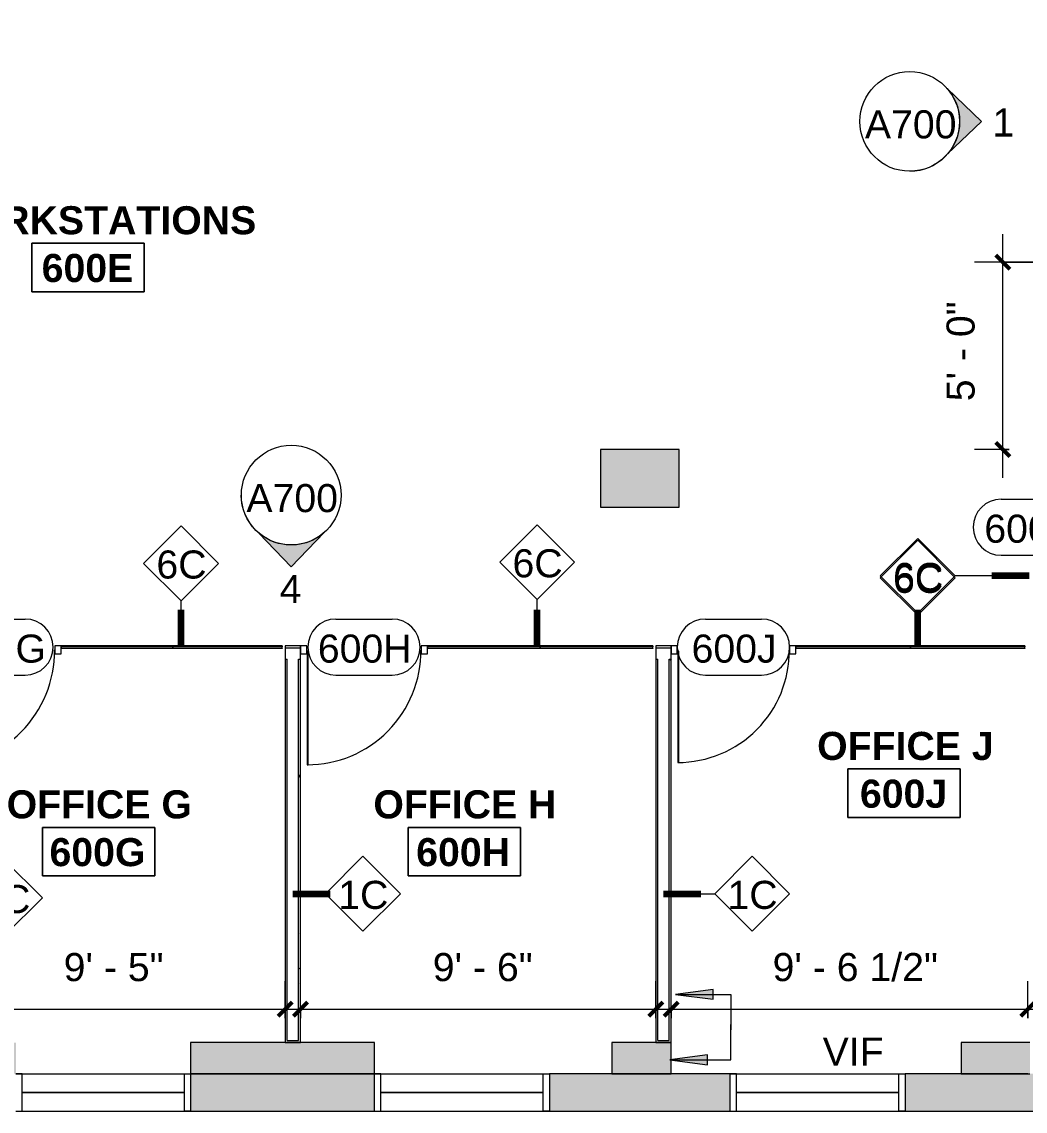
# Model space of a CAD drawing. Header units: inches. Extents: x 920 to 3279, y -557 to 1354.
# Drawn here: x 2373.5 to 2695.1, y 72 to 421.3 of the extents above; entities that cross this region are included whole.
import ezdxf

# ---------------------------------------------------------------- set-up
doc = ezdxf.new("R2010")
doc.units = ezdxf.units.IN
doc.header["$MEASUREMENT"] = 0
for name, color, linetype, lineweight in [('1600 K ST 6th Floor-Clean-REVISED_dwg', 8, 'Continuous', 9), ('A-ANNO-DIMS', 211, 'Continuous', 9), ('A-ANNO-DIMS-96', 211, 'Continuous', 9), ('A-AREA-IDEN', 2, 'Continuous', 9), ('A-COLS', 52, 'Continuous', 13), ('A-DOOR', 31, 'Continuous', 13), ('A-DOOR-IDEN', 31, 'Continuous', 9), ('A-GLAZ-CURT', 52, 'Continuous', 9), ('A-GLAZ-CWMG', 51, 'Continuous', 9), ('A-Glaz-Exst', 7, 'Continuous', 9), ('A-WALL', 113, 'Continuous', 13), ('A-WALL-IDEN', 211, 'Continuous', 9), ('A-WALL-PATT', 111, 'Continuous', 13), ('G-ANNO-SYMB', 111, 'Continuous', 9), ('G-ANNO-TEXT', 4, 'Continuous', 9), ('I-WALL', 2, 'Continuous', 13)]:
    doc.layers.add(name, color=color, linetype=linetype, lineweight=lineweight)
doc.styles.add('Arial', font='arial.ttf', dxfattribs={"height": 9})
doc.styles.add('Swis721 Lt BT_2', font='swissl.ttf', dxfattribs={"height": 9})
doc.styles.add('Swis721 Lt BT_B', font='', dxfattribs={"height": 9})
doc.styles.get('Swis721 Lt BT_B').set_extended_font_data('Swis721 Lt BT', bold=True)
doc.dimstyles.new('OTJ_-_3_32__Linear__1_2__Tolerance', dxfattribs={"dimscale": 12, "dimtxt": 9.497835, "dimasz": 0.375, "dimexe": 0.75, "dimexo": 0.5, "dimgap": 0.5, "dimtad": 1, "dimdec": 1, "dimrnd": 0.5, "dimzin": 3, "dimdsep": 46, "dimlunit": 4, "dimtxsty": 'Swis721 Lt BT_2', "dimblk1": 'OBLIQUE', "dimblk2": 'OBLIQUE', "dimsah": 1, "dimcen": 0.09, "dimdle": 0.75, "dimazin": 0, "dimtfac": 1, "dimtdec": 4, "dimtix": 1, "dimtmove": 0, "dimatfit": 3, "dimfxl": 1, "dimtvp": 1, "dimfrac": 2, "dimtolj": 1, "dimtzin": 0, "dimarcsym": 2})
pattern_1 = [(0, (1742.605, 0), (30.72, 7.68), [1.267, -21.773, 1.267, -21.773, -122.88]), (0, (1742.605, 0), (30.72, 7.68), [-46.08, 1.267, -44.813, 1.267, -21.773, -53.76]), (0, (1742.605, 0), (30.72, 7.68), [-115.2, 1.267, -14.093, 1.267, -37.133]), (120, (1754.125, 3.84), (-22.011075, 22.7643), [1.267, -21.773, 1.267, -21.773, -122.88]), (120, (1754.125, 3.84), (-22.011075, 22.7643), [-46.08, 1.267, -44.813, 1.267, -21.773, -53.76]), (120, (1754.125, 3.84), (-22.011075, 22.7643), [-115.2, 1.267, -14.093, 1.267, -37.133]), (240, (1757.965, 19.2), (-8.708925, -30.4443), [1.267, -21.773, 1.267, -21.773, -122.88]), (240, (1757.965, 19.2), (-8.708925, -30.4443), [-46.08, 1.267, -44.813, 1.267, -21.773, -53.76]), (240, (1757.965, 19.2), (-8.708925, -30.4443), [-115.2, 1.267, -14.093, 1.267, -37.133])]

# ---------------------------------------------------------------- blocks, each defined once
blk = doc.blocks.new('existing columns - existing columns-7228682-Level XX  CONSTRUCTION')
at = {"layer": 'A-COLS', "lineweight": 9}
h = blk.add_hatch(color=7, dxfattribs=at)
h.paths.add_polyline_path([(384.5, 264.85), (384.5, 284.85), (359.5, 284.85), (359.5, 264.85)], flags=0)
h.paths.add_polyline_path([(1273.33, 265.1), (1296.58, 265.1), (1296.58, 284.6), (1273.33, 284.6)], flags=0)
h.paths.add_polyline_path([(614.75, 265.1), (614.75, 284.6), (585.25, 284.6), (585.25, 265.1)], flags=0)
h.paths.add_polyline_path([(162.62, 265.35), (162.62, 284.85), (125.37, 284.85), (125.37, 265.35)], flags=0)
h.paths.add_polyline_path([(816.33, 265.6), (841.58, 265.6), (841.58, 284.1), (816.33, 284.1)], flags=0)
h.paths.add_polyline_path([(1043.14, 265.6), (1070.77, 265.6), (1070.77, 284.1), (1043.14, 284.1), (1043.14, 267.07)], flags=0)
h.paths.add_polyline_path([(1297.94, 517.56), (1297.94, 540.06), (1274.69, 540.06), (1274.69, 517.56)], flags=0)
h.paths.add_polyline_path([(1049.47, 518.87), (1070.77, 518.87), (1070.77, 538.75), (1043.14, 538.75), (1043.14, 518.87)], flags=0)
h.paths.add_polyline_path([(816.33, 520.1), (841.58, 520.1), (841.58, 538.22), (816.33, 538.22)], flags=0)
h.paths.add_polyline_path([(615, 520.1), (615, 539.97), (585, 539.97), (585, 520.1)], flags=0)
h.paths.add_polyline_path([(365.37, 522.37), (396.25, 522.37), (396.25, 540.6), (365.37, 540.6)], flags=0)
h.paths.add_polyline_path([(369, 759.02), (395, 759.02), (395, 770.52), (369, 770.52)], flags=0)
at = {"layer": 'A-COLS', "color": 8, "lineweight": 20}
for p, q in [((841.58, 284.1), (816.33, 284.1)), ((816.33, 284.1), (816.33, 265.6)), ((841.58, 265.6), (841.58, 284.1)), ((816.33, 265.6), (841.58, 265.6))]:
    blk.add_line(p, q, dxfattribs=at)
blk = doc.blocks.new('perimeter columns - perimeter columns-7228800-Level XX  CONSTRUCTION')
at = {"layer": 'A-COLS', "lineweight": 9}
h = blk.add_hatch(color=7, dxfattribs=at)
h.paths.add_polyline_path([(12, 84), (59, 84), (59, 94), (12, 94)], flags=0)
h.paths.add_polyline_path([(573.1, 84), (629, 84), (629, 94), (571, 94), (571, 84)], flags=0)
h.paths.add_polyline_path([(743.95, 84), (743.95, 94), (685, 94), (685, 84)], flags=0)
h.paths.add_polyline_path([(173, 84), (173, 94), (115, 94), (115, 84)], flags=0)
h.paths.add_polyline_path([(1390.51, 84), (1421.51, 84), (1426.24, 85.3), (1422.09, 94), (1390.51, 94)], flags=0)
h.paths.add_polyline_path([(229, 84), (287, 84), (287, 94), (229, 94)], flags=0)
h.paths.add_polyline_path([(953.95, 84), (953.95, 94), (931.95, 94), (931.95, 84), (953.33, 84)], flags=0)
h.paths.add_polyline_path([(457, 84), (515, 84), (515, 94), (457, 94)], flags=0)
h.paths.add_polyline_path([(343, 84), (401, 84), (401, 94), (343, 94)], flags=0)
h.paths.add_polyline_path([(1079.95, 84), (1079.95, 94), (1056.95, 94), (1056.95, 84)], flags=0)
h.paths.add_polyline_path([(1159.95, 84), (1184.95, 84), (1184.95, 94), (1159.95, 94)], flags=0)
h.paths.add_polyline_path([(1287.95, 84), (1305.95, 84), (1305.95, 94), (1287.95, 94)], flags=0)
h.paths.add_polyline_path([(838.95, 84), (838.95, 94), (819.95, 94), (819.95, 84), (838.33, 84)], flags=0)
h.paths.add_polyline_path([(1523.01, 178.61), (1524.2, 182.34), (1524.2, 206.47), (1515.95, 206.47), (1515.95, 182.29), (1519.44, 180.47)], flags=0)
h.paths.add_polyline_path([(1524.2, 318.22), (1524.2, 348.22), (1515.95, 348.22), (1515.95, 318.22)], flags=0)
h.paths.add_polyline_path([(1524.2, 436.04), (1524.2, 456.04), (1515.95, 456.04), (1515.95, 436.04)], flags=0)
h.paths.add_polyline_path([(1524.2, 551.04), (1524.2, 569.54), (1515.95, 569.54), (1515.95, 551.04)], flags=0)
h.paths.add_polyline_path([(1515.95, 680.5), (1524.2, 680.5), (1524.2, 704.5), (1515.95, 704.5)], flags=0)
h.paths.add_polyline_path([(722.81, 696.5), (739.8, 696.5), (739.8, 704.5), (722.81, 704.5)], flags=0)
h.paths.add_polyline_path([(946.41, 696.5), (952.2, 696.5), (952.2, 704.5), (932.2, 704.5), (932.2, 696.5)], flags=0)
h.paths.add_polyline_path([(833.7, 696.5), (833.7, 704.5), (815.2, 704.5), (815.2, 696.5)], flags=0)
h.paths.add_polyline_path([(574.9, 696.5), (574.9, 704.5), (560.9, 704.5), (560.9, 769.75), (547.9, 769.75), (547.9, 696.5), (573.1, 696.5)], flags=0)
h.paths.add_polyline_path([(1270.45, 696.5), (1301.45, 696.5), (1301.45, 704.5), (1270.45, 704.5)], flags=0)
h.paths.add_polyline_path([(1385.45, 696.5), (1410.45, 696.5), (1410.45, 704.5), (1385.45, 704.5)], flags=0)
h.paths.add_polyline_path([(1179.83, 696.5), (1182.95, 696.5), (1182.95, 704.5), (1159.7, 704.5), (1159.7, 696.5), (1174.08, 696.5)], flags=0)
h.paths.add_polyline_path([(1049.7, 696.5), (1075.7, 696.5), (1075.7, 704.5), (1049.7, 704.5)], flags=0)
at = {"layer": 'A-COLS', "color": 8, "lineweight": 20}
for p, q in [((685, 94), (685, 84)), ((743.95, 94), (685, 94)), ((743.95, 84), (743.95, 94)), ((819.95, 94), (819.95, 84)), ((838.95, 94), (819.95, 94)), ((838.95, 84), (838.95, 94)), ((931.95, 94), (931.95, 84)), ((953.95, 94), (931.95, 94)), ((685, 84), (743.95, 84)), ((819.95, 84), (838.95, 84)), ((931.95, 84), (953.95, 84))]:
    blk.add_line(p, q, dxfattribs=at)
blk = doc.blocks.new('System Panel - Glazed-7592320-Level XX  CONSTRUCTION')
at = {"layer": 'A-GLAZ-CURT', "lineweight": 13}
for p, q in [((17.89, 0.13), (-17.89, 0.13)), ((-17.89, 0.13), (-17.89, -0.37)), ((17.89, -0.37), (17.89, 0.13)), ((-17.89, -0.37), (17.89, -0.37))]:
    blk.add_line(p, q, dxfattribs=at)
blk = doc.blocks.new('Rectangular Mullion - 1 1_8_ x 7_8_ rectangular-7592317-Level XX  CONSTRUCTION')
at = {"layer": 'A-GLAZ-CWMG'}
for p, q in [((679.28, 221.22), (643.5, 221.22)), ((679.28, 220.35), (643.5, 220.35))]:
    blk.add_line(p, q, dxfattribs=at)
blk = doc.blocks.new('CW-Single Glass Door - Patch Only - Short Pull-7672493-Level XX  CONSTRUCTION')
at = {"layer": 'A-DOOR'}
for p, q in [((-17.86, -1.25), (-18.23, -1.25)), ((-18.23, -1.25), (-18.23, -37.72)), ((-17.86, -37.72), (-17.86, -1.25)), ((-18.23, -37.72), (-17.86, -37.72))]:
    blk.add_line(p, q, dxfattribs=at)
at = {"layer": 'A-DOOR', "lineweight": 9}
blk.add_arc((-18.23, -1.25), 36.47, 270, 0.5, dxfattribs=at)
blk = doc.blocks.new('CW-Single Glass Door - Patch Only - Short Pull-7592225-Level XX  CONSTRUCTION')
at = {"layer": 'A-DOOR'}
for p, q in [((-17.5, -1.25), (-17.875, -1.25)), ((-17.875, -1.25), (-17.875, -37)), ((-17.5, -37), (-17.5, -1.25)), ((-17.875, -37), (-17.5, -37))]:
    blk.add_line(p, q, dxfattribs=at)
at = {"layer": 'A-DOOR', "lineweight": 9}
blk.add_arc((-17.875, -1.25), 35.75, 270, 0.5, dxfattribs=at)
blk = doc.blocks.new('System Panel - Glazed-7592348-Level XX  CONSTRUCTION')
at = {"layer": 'A-GLAZ-CURT', "lineweight": 13}
for p, q in [((18.04, 0.13), (-18.04, 0.13)), ((-18.04, 0.13), (-18.04, -0.37)), ((18.04, -0.37), (18.04, 0.13)), ((-18.04, -0.37), (18.04, -0.37))]:
    blk.add_line(p, q, dxfattribs=at)
blk = doc.blocks.new('Rectangular Mullion - 2_ x 2 9_16_ rectangular-7357365-Level XX  CONSTRUCTION')
at = {"layer": 'A-GLAZ-CWMG', "lineweight": 20}
for p, q in [((0, 2.125), (-2, 2.125)), ((-2, 2.125), (-2, -0.4375)), ((0, -0.4375), (0, 2.125)), ((-2, -0.4375), (0, -0.4375))]:
    blk.add_line(p, q, dxfattribs=at)
blk = doc.blocks.new('Rectangular Mullion - 1 1_8_ x 7_8_ rectangular-7592345-Level XX  CONSTRUCTION')
at = {"layer": 'A-GLAZ-CWMG'}
for p, q in [((797, 221.22), (760.92, 221.22)), ((797, 220.35), (760.92, 220.35))]:
    blk.add_line(p, q, dxfattribs=at)
blk = doc.blocks.new('CW-Single Glass Door - Patch Only - Short Pull-7672534-Level XX  CONSTRUCTION')
at = {"layer": 'A-DOOR'}
for p, q in [((-18.05, -1.25), (-18.43, -1.25)), ((-18.43, -1.25), (-18.43, -38.11)), ((-18.05, -38.11), (-18.05, -1.25)), ((-18.43, -38.11), (-18.05, -38.11))]:
    blk.add_line(p, q, dxfattribs=at)
at = {"layer": 'A-DOOR', "lineweight": 9}
blk.add_arc((-18.43, -1.25), 36.86, 270, 0.5, dxfattribs=at)
blk = doc.blocks.new('System Panel - Glazed-7592376-Level XX  CONSTRUCTION')
at = {"layer": 'A-GLAZ-CURT', "lineweight": 13}
for p, q in [((18.34375, 0.125), (-18.34375, 0.125)), ((-18.34375, 0.125), (-18.34375, -0.375)), ((18.34375, -0.375), (18.34375, 0.125)), ((-18.34375, -0.375), (18.34375, -0.375))]:
    blk.add_line(p, q, dxfattribs=at)
blk = doc.blocks.new('Rectangular Mullion - 1 1_8_ x 7_8_ rectangular-7592373-Level XX  CONSTRUCTION')
at = {"layer": 'A-GLAZ-CWMG'}
for p, q in [((915.64, 221.22), (878.95, 221.22)), ((915.64, 220.35), (878.95, 220.35))]:
    blk.add_line(p, q, dxfattribs=at)
blk = doc.blocks.new('Rectangular Mullion - 1 1_8_ x 7_8_ rectangular-7592375-Level XX  CONSTRUCTION')
at = {"layer": 'A-GLAZ-CWMG'}
for p, q in [((952.33, 221.22), (915.64, 221.22)), ((952.33, 220.35), (915.64, 220.35)), ((952.33, 221.22), (952.33, 220.91)), ((952.33, 220.41), (952.33, 220.35))]:
    blk.add_line(p, q, dxfattribs=at)
blk = doc.blocks.new('Rectangular Mullion - 1 1_8_ x 7_8_ rectangular-7592347-Level XX  CONSTRUCTION')
at = {"layer": 'A-GLAZ-CWMG'}
for p, q in [((833.08, 221.22), (797, 221.22)), ((833.08, 220.35), (797, 220.35)), ((833.08, 221.22), (833.08, 220.91)), ((833.08, 220.41), (833.08, 220.35))]:
    blk.add_line(p, q, dxfattribs=at)
blk = doc.blocks.new('System Panel - Glazed-7672555-Level XX  CONSTRUCTION')
at = {"layer": 'A-GLAZ-CURT', "lineweight": 13}
for p, q in [((17.53, 0.13), (-17.53, 0.13)), ((-17.53, 0.13), (-17.53, -0.37)), ((17.53, -0.37), (17.53, 0.13)), ((-17.53, -0.37), (17.53, -0.37))]:
    blk.add_line(p, q, dxfattribs=at)
blk = doc.blocks.new('Rectangular Mullion - 1 1_8_ x 7_8_ rectangular-7672554-Level XX  CONSTRUCTION')
at = {"layer": 'A-GLAZ-CWMG'}
for p, q in [((714.33, 221.22), (679.28, 221.22)), ((714.33, 220.35), (679.28, 220.35)), ((714.33, 221.22), (714.33, 220.91)), ((714.33, 220.41), (714.33, 220.35))]:
    blk.add_line(p, q, dxfattribs=at)
blk = doc.blocks.new('Rectangular Mullion - 2_ x 2 9_16_ rectangular-7357367-Level XX  CONSTRUCTION')
at = {"layer": 'A-GLAZ-CWMG', "lineweight": 20}
for p, q in [((-1, 2.125), (1, 2.125)), ((-1, -0.4375), (-1, 2.125)), ((1, 2.125), (1, -0.4375)), ((1, -0.4375), (-1, -0.4375))]:
    blk.add_line(p, q, dxfattribs=at)
blk = doc.blocks.new('1600 K ST 6th Floor-Clean-REVISED_dwg-7023626-Level XX  CONSTRUCTION')
at = {"layer": 'A-Glaz-Exst'}
for p, q in [((631, 84), (629, 84)), ((629, 84), (685, 84)), ((683, 84), (685, 84)), ((745.95, 84), (743.95, 84)), ((743.95, 84), (799.95, 84)), ((797.95, 84), (799.95, 84)), ((859.95, 84), (857.95, 84)), ((857.95, 84), (913.95, 84)), ((911.95, 84), (913.95, 84)), ((629, 72), (685, 72)), ((743.95, 72), (799.95, 72)), ((857.95, 72), (913.95, 72))]:
    blk.add_line(p, q, dxfattribs=at)
at = {"layer": 'A-Glaz-Exst', "flags": 128}
for points in [[(629, 72), (631, 72), (631, 84)], [(685, 72), (683, 72), (683, 84)], [(743.95, 72), (745.95, 72), (745.95, 84)], [(799.95, 72), (797.95, 72), (797.95, 84)], [(857.95, 72), (859.95, 72), (859.95, 84)], [(913.95, 72), (911.95, 72), (911.95, 84)], [(631, 78), (631, 78), (683, 78), (683, 78), (631, 78), (631, 78), (683, 78)], [(745.95, 78), (745.95, 78), (797.95, 78), (797.95, 78), (745.95, 78), (745.96, 78), (797.95, 78)], [(911.95, 78), (911.95, 78), (859.96, 78), (859.95, 78), (911.95, 78), (911.95, 78), (859.95, 78)]]:
    blk.add_lwpolyline(points, dxfattribs=at)
blk = doc.blocks.new('Elevation - Filled Arrow 2-347888-Level XX  CONSTRUCTION')
at = {"layer": 'G-ANNO-SYMB'}
blk.add_circle((0, 0), 0.1664, dxfattribs=at)
blk = doc.blocks.new('Elevation - Filled Arrow-151867-Level XX  CONSTRUCTION')
at = {"layer": 'G-ANNO-SYMB'}
h = blk.add_hatch(color=256, dxfattribs=at)
edge = h.paths.add_edge_path(flags=0)
edge.add_line((0, 0.2393), (0.1103, 0.1247))
edge.add_arc((-0.0002, -0.0002), 0.1667, 48.498, 130.5571)
edge.add_line((-0.1085, 0.1265), (0, 0.2393))
for p, q in [((0, 0.2393), (-0.1085, 0.1265)), ((-0.1084, 0.1266), (0, 0.2393)), ((0, 0.2393), (-0.1084, 0.1266)), ((0, 0.2393), (0.11, 0.1249)), ((0.1103, 0.1247), (0, 0.2393))]:
    blk.add_line(p, q, dxfattribs=at)
blk.add_arc((-0.0002, -0.0002), 0.1667, 48.498, 130.5571, dxfattribs=at)
blk.add_ellipse((-0.0002, -0.0001), major_axis=(-0.1667, 0), ratio=0.999376, start_param=3.141593, end_param=6.283185, dxfattribs=at)
blk = doc.blocks.new('DIMBLOCK3-Level XX  CONSTRUCTION')
at = {"layer": 'A-ANNO-DIMS-96', "transparency": 16777216}
for p, q in [((2345, 101.88), (2345, 113.7)), ((2457.94, 101.88), (2457.94, 113.7)), ((2336, 104.7), (2466.94, 104.7)), ((2345, 104.7), (2345, 101.88)), ((2457.94, 104.7), (2457.94, 101.88))]:
    blk.add_line(p, q, dxfattribs=at)
at = {"layer": 'A-ANNO-DIMS-96', "lineweight": 50, "transparency": 16777216}
for p, q in [((2345, 104.7), (2347.25, 106.95)), ((2457.94, 104.7), (2460.19, 106.95)), ((2345, 104.7), (2342.75, 102.45)), ((2457.94, 104.7), (2455.69, 102.45))]:
    blk.add_line(p, q, dxfattribs=at)
at = {"layer": 'A-ANNO-DIMS-96', "color": 0, "transparency": 16777216, "insert": (2386.92, 122.71), "char_height": 9, "width": 34.9159, "attachment_point": 1, "line_spacing_factor": 1.005062, "style": 'Swis721 Lt BT_2'}
blk.add_mtext('9\' - 5"', dxfattribs=at)
blk = doc.blocks.new('_Oblique')
at = {"color": 0, "linetype": 'ByBlock', "lineweight": -2}
blk.add_line((-0.5, -0.5), (0.5, 0.5), dxfattribs=at)
blk = doc.blocks.new('DIMBLOCK4-Level XX  CONSTRUCTION')
at = {"layer": 'A-ANNO-DIMS-96', "transparency": 16777216}
for p, q in [((2462.81, 101.88), (2462.81, 113.7)), ((2576.68, 101.88), (2576.68, 113.7)), ((2453.81, 104.7), (2585.68, 104.7)), ((2462.81, 104.7), (2462.81, 101.88)), ((2576.68, 104.7), (2576.68, 101.88))]:
    blk.add_line(p, q, dxfattribs=at)
at = {"layer": 'A-ANNO-DIMS-96', "lineweight": 50, "transparency": 16777216}
for p, q in [((2462.81, 104.7), (2465.06, 106.95)), ((2576.68, 104.7), (2578.93, 106.95)), ((2462.81, 104.7), (2460.56, 102.45)), ((2576.68, 104.7), (2574.43, 102.45))]:
    blk.add_line(p, q, dxfattribs=at)
at = {"layer": 'A-ANNO-DIMS-96', "color": 0, "transparency": 16777216, "insert": (2505.2, 122.71), "char_height": 9, "width": 34.9159, "attachment_point": 1, "line_spacing_factor": 1.005062, "style": 'Swis721 Lt BT_2'}
blk.add_mtext('9\' - 6"', dxfattribs=at)
blk = doc.blocks.new('DIMBLOCK5-Level XX  CONSTRUCTION')
at = {"layer": 'A-ANNO-DIMS-96', "transparency": 16777216}
for p, q in [((2581.56, 101.88), (2581.56, 113.7)), ((2695.93, 101.88), (2695.93, 113.7)), ((2572.56, 104.7), (2704.93, 104.7)), ((2581.56, 104.7), (2581.56, 101.88)), ((2695.93, 104.7), (2695.93, 101.88))]:
    blk.add_line(p, q, dxfattribs=at)
at = {"layer": 'A-ANNO-DIMS-96', "lineweight": 50, "transparency": 16777216}
for p, q in [((2581.56, 104.7), (2583.81, 106.95)), ((2695.93, 104.7), (2698.18, 106.95)), ((2581.56, 104.7), (2579.31, 102.45)), ((2695.93, 104.7), (2693.68, 102.45))]:
    blk.add_line(p, q, dxfattribs=at)
at = {"layer": 'A-ANNO-DIMS-96', "color": 0, "transparency": 16777216, "char_height": 9, "attachment_point": 1, "line_spacing_factor": 1.005062, "style": 'Swis721 Lt BT_2'}
for s, insert, width in [('9\' - 6 1/2"', (2614.1, 122.71), 59.1579), ('VIF', (2630.15, 95.63), 20.6239)]:
    blk.add_mtext(s, dxfattribs=dict(at, insert=insert, width=width))
blk = doc.blocks.new('Room Tag - Room Name and Number-3379422-Level XX  CONSTRUCTION')
at = {"layer": 'A-AREA-IDEN'}
for p, q in [((-0.1881, -0.1636), (-0.1881, -0.0018)), ((-0.1881, -0.0018), (0.1869, -0.0018)), ((0.1869, -0.0018), (-0.1881, -0.0018)), ((-0.1881, -0.0018), (-0.1881, -0.1636)), ((0.1869, -0.0018), (0.1869, -0.1636)), ((0.1869, -0.1636), (0.1869, -0.0018)), ((0.1869, -0.1636), (-0.1881, -0.1636)), ((-0.1881, -0.1636), (0.1869, -0.1636))]:
    blk.add_line(p, q, dxfattribs=at)
blk = doc.blocks.new('DIMBLOCK7-Level XX  CONSTRUCTION')
at = {"layer": 'A-ANNO-DIMS-96', "transparency": 16777216}
for p, q in [((2700.81, 101.88), (2700.81, 113.7)), ((2823.68, 101.88), (2823.68, 113.7)), ((2691.81, 104.7), (2832.68, 104.7)), ((2700.81, 104.7), (2700.81, 101.88)), ((2823.68, 104.7), (2823.68, 101.88))]:
    blk.add_line(p, q, dxfattribs=at)
at = {"layer": 'A-ANNO-DIMS-96', "lineweight": 50, "transparency": 16777216}
for p, q in [((2700.81, 104.7), (2703.06, 106.95)), ((2823.68, 104.7), (2825.93, 106.95)), ((2700.81, 104.7), (2698.56, 102.45)), ((2823.68, 104.7), (2821.43, 102.45))]:
    blk.add_line(p, q, dxfattribs=at)
at = {"layer": 'A-ANNO-DIMS-96', "color": 0, "transparency": 16777216, "insert": (2744.38, 122.71), "char_height": 9, "width": 42.8759, "attachment_point": 1, "line_spacing_factor": 1.005062, "style": 'Swis721 Lt BT_2'}
blk.add_mtext('10\' - 3"', dxfattribs=at)
blk = doc.blocks.new('DIMBLOCK8-Level XX  CONSTRUCTION')
at = {"layer": 'A-ANNO-DIMS-96', "transparency": 16777216}
for p, q in [((2687.85, 275.1), (2687.85, 353.22)), ((2704.17, 344.22), (2678.85, 344.22)), ((2687.85, 344.22), (2704.17, 344.22)), ((2689.93, 284.1), (2678.85, 284.1)), ((2687.85, 284.1), (2689.93, 284.1))]:
    blk.add_line(p, q, dxfattribs=at)
at = {"layer": 'A-ANNO-DIMS-96', "lineweight": 50, "transparency": 16777216}
for p, q in [((2687.85, 344.22), (2685.6, 346.47)), ((2687.85, 344.22), (2690.1, 341.97)), ((2687.85, 284.1), (2685.6, 286.35)), ((2687.85, 284.1), (2690.1, 281.85))]:
    blk.add_line(p, q, dxfattribs=at)
at = {"layer": 'A-ANNO-DIMS-96', "color": 0, "transparency": 16777216, "insert": (2669.84, 299.61), "char_height": 9, "width": 34.9159, "attachment_point": 1, "rotation": 90, "line_spacing_factor": 1.005062, "style": 'Swis721 Lt BT_2'}
blk.add_mtext('5\' - 0"', dxfattribs=at)
blk = doc.blocks.new('Door Tag - Door Tag-41184-Level XX  CONSTRUCTION')
at = {"layer": 'A-DOOR-IDEN'}
for p, q in [((-0.09375, 0.09375), (0.09375, 0.09375)), ((-0.09375, -0.09375), (0.09375, -0.09375))]:
    blk.add_line(p, q, dxfattribs=at)
for centre, start, end in [((-0.09375, 0), 90, 270), ((0.09375, 0), 270, 90)]:
    blk.add_arc(centre, 0.09375, start, end, dxfattribs=at)
blk = doc.blocks.new('Wall Tag - 1_4_-62626-Level XX  CONSTRUCTION')
at = {"layer": 'A-WALL-IDEN'}
for p, q in [((-0.125, 0), (0, 0.125)), ((0, 0.125), (0.125, 0)), ((-0.125, 0), (0, -0.125)), ((0, -0.125), (0.125, 0))]:
    blk.add_line(p, q, dxfattribs=at)

msp = doc.modelspace()

# ---------------------------------------------------------------- hatches: boundary and pattern name
at = {"layer": 'A-WALL-PATT', "lineweight": 9}
h = msp.add_hatch(dxfattribs=at)
h.set_pattern_fill('FP_2', color=256, style=0, pattern_type=2)
h.set_pattern_definition(pattern_1)
h.paths.add_polyline_path([(2580.93, 216.35), (2581.56, 216.35), (2581.56, 216.97), (2580.93, 216.97)], flags=0)
h.paths.add_polyline_path([(2576.68, 216.35), (2577.31, 216.35), (2577.31, 216.97), (2576.68, 216.97), (2576.68, 216.44)], flags=0)
h.paths.add_polyline_path([(2462.81, 216.35), (2462.81, 216.97), (2462.19, 216.97), (2462.19, 216.35)], flags=0)
h.paths.add_polyline_path([(2458.56, 216.35), (2458.56, 216.97), (2457.94, 216.97), (2457.94, 216.35)], flags=0)
h.paths.add_polyline_path([(2340.12, 216.35), (2340.75, 216.35), (2340.75, 216.97), (2340.12, 216.97)], flags=0)
h.paths.add_polyline_path([(2345, 216.35), (2345, 216.97), (2344.37, 216.97), (2344.37, 216.35)], flags=0)
h = msp.add_hatch(dxfattribs=at)
h.set_pattern_fill('FP_2', color=256, style=0, pattern_type=2)
h.set_pattern_definition(pattern_1)
h.paths.add_polyline_path([(2458.56, 94), (2462.19, 94), (2462.19, 94.63), (2458.56, 94.63), (2458.56, 216.35), (2457.94, 216.35), (2457.94, 94)], flags=0)
h = msp.add_hatch(dxfattribs=at)
h.set_pattern_fill('FP_2', color=256, style=0, pattern_type=2)
h.set_pattern_definition(pattern_1)
h.paths.add_polyline_path([(2462.19, 94), (2462.81, 94), (2462.81, 216.35), (2462.19, 216.35), (2462.19, 94.63)], flags=0)
h = msp.add_hatch(dxfattribs=at)
h.set_pattern_fill('FP_2', color=256, style=0, pattern_type=2)
h.set_pattern_definition(pattern_1)
h.paths.add_polyline_path([(2580.93, 94), (2580.93, 94), (2580.93, 94.63), (2577.31, 94.63), (2577.31, 216.35), (2576.68, 216.35), (2576.68, 94), (2577.31, 94)], flags=0)
h = msp.add_hatch(dxfattribs=at)
h.set_pattern_fill('FP_2', color=256, style=0, pattern_type=2)
h.set_pattern_definition(pattern_1)
h.paths.add_polyline_path([(2581.56, 94), (2581.56, 216.35), (2580.93, 216.35), (2580.93, 94)], flags=0)
for points in [[(2486.56, 72), (2486.56, 84), (2427.61, 84), (2427.61, 72)], [(2600.56, 72), (2600.56, 84), (2542.56, 84), (2542.56, 72)], [(2714.56, 72), (2714.56, 84), (2656.56, 84), (2656.56, 72), (2661.95, 72)]]:
    msp.add_hatch(color=7, dxfattribs=at).paths.add_polyline_path(points, flags=0)
at = {"layer": 'G-ANNO-TEXT'}
for points in [[(2583.01, 109.45), (2595.01, 107.87), (2595.01, 111.03)], [(2581.2, 88.49), (2593.2, 86.91), (2593.2, 90.07)]]:
    msp.add_hatch(color=7, dxfattribs=at).paths.add_polyline_path(points, flags=0)

# ---------------------------------------------------------------- linework, layer by layer
at = {"layer": 'A-WALL'}
for p, q in [((2457.94, 220.6), (2462.81, 220.6)), ((2576.68, 220.6), (2581.56, 220.6)), ((2457.94, 216.97), (2458.56, 216.97)), ((2458.56, 94.63), (2458.56, 216.97)), ((2462.19, 94.63), (2462.19, 216.97)), ((2462.19, 216.97), (2462.81, 216.97)), ((2576.68, 216.97), (2577.31, 216.97)), ((2577.31, 94.63), (2577.31, 216.97)), ((2580.93, 94.63), (2580.93, 216.97)), ((2580.93, 216.97), (2581.56, 216.97)), ((2458.56, 94.63), (2462.19, 94.63)), ((2577.31, 94.63), (2580.93, 94.63))]:
    msp.add_line(p, q, dxfattribs=at)
at = {"layer": 'A-WALL', "color": 8, "lineweight": 20}
for p, q in [((2486.56, 84), (2427.61, 84)), ((2427.61, 84), (2427.61, 72)), ((2486.56, 72), (2486.56, 84)), ((2600.56, 84), (2542.56, 84)), ((2542.56, 84), (2542.56, 72)), ((2600.56, 72), (2600.56, 84)), ((2695.93, 84), (2656.56, 84)), ((2656.56, 84), (2656.56, 72)), ((2427.61, 72), (2486.56, 72)), ((2542.56, 72), (2600.56, 72)), ((2656.56, 72), (2714.56, 72))]:
    msp.add_line(p, q, dxfattribs=at)
at = {"layer": 'A-WALL-IDEN'}
for p, q in [((2696.37, 243.65), (2672.61, 243.65)), ((2424.55, 220.79), (2424.55, 235.64)), ((2538.66, 220.79), (2538.66, 236.04)), ((2660.61, 220.79), (2660.61, 231.05)), ((2460.37, 141.74), (2470.81, 141.74)), ((2579.12, 141.74), (2595.56, 141.74))]:
    msp.add_line(p, q, dxfattribs=at)
at = {"layer": 'A-WALL-IDEN', "lineweight": 90}
for p, q in [((2696.37, 243.65), (2684.37, 243.65)), ((2424.55, 220.79), (2424.55, 232.79)), ((2538.66, 220.79), (2538.66, 232.79)), ((2660.61, 220.79), (2660.61, 232.79)), ((2460.37, 141.74), (2472.37, 141.74)), ((2579.12, 141.74), (2591.12, 141.74))]:
    msp.add_line(p, q, dxfattribs=at)
at = {"layer": 'G-ANNO-TEXT', "color": 7}
for p, q in [((2595.01, 111.03), (2583.01, 109.45)), ((2583.01, 109.45), (2595.01, 107.87)), ((2583.01, 109.45), (2600.7, 109.45)), ((2595.01, 107.87), (2595.01, 111.03)), ((2600.7, 109.45), (2600.7, 98.12)), ((2600.68, 88.49), (2600.68, 99.82)), ((2593.2, 90.07), (2581.2, 88.49)), ((2581.2, 88.49), (2593.2, 86.91)), ((2581.2, 88.49), (2600.68, 88.49)), ((2593.2, 86.91), (2593.2, 90.07))]:
    msp.add_line(p, q, dxfattribs=at)
at = {"layer": 'I-WALL'}
for p, q in [((2457.94, 221.22), (2457.94, 94)), ((2462.81, 221.22), (2457.94, 221.22)), ((2462.81, 94), (2462.81, 221.22)), ((2576.68, 221.22), (2576.68, 94)), ((2581.56, 221.22), (2576.68, 221.22)), ((2581.56, 94), (2581.56, 221.22)), ((2457.94, 94), (2462.81, 94)), ((2576.68, 94), (2581.56, 94))]:
    msp.add_line(p, q, dxfattribs=at)

# ---------------------------------------------------------------- block references
at = {"layer": '1600 K ST 6th Floor-Clean-REVISED_dwg', "color": 7}
msp.add_blockref('1600 K ST 6th Floor-Clean-REVISED_dwg-7023626-Level XX  CONSTRUCTION', (1742.61, 0), dxfattribs=at)
at = {"layer": 'A-AREA-IDEN', "xscale": 95.99999999999994, "yscale": 95.99999999999994, "zscale": 95.99999999999994}
for p in [(2394.79, 350.43), (2656.23, 181.9), (2398.15, 163.16), (2515.42, 163.16)]:
    msp.add_blockref('Room Tag - Room Name and Number-3379422-Level XX  CONSTRUCTION', p, dxfattribs=at)
at = {"layer": 'A-COLS', "lineweight": 9}
for name in ['perimeter columns - perimeter columns-7228800-Level XX  CONSTRUCTION', 'existing columns - existing columns-7228682-Level XX  CONSTRUCTION']:
    msp.add_blockref(name, (1742.61, 0), dxfattribs=at)
at = {"layer": 'A-DOOR'}
for name, p in [('CW-Single Glass Door - Patch Only - Short Pull-7672534-Level XX  CONSTRUCTION', (2365.55, 220.79)), ('CW-Single Glass Door - Patch Only - Short Pull-7672493-Level XX  CONSTRUCTION', (2483.17, 220.79)), ('CW-Single Glass Door - Patch Only - Short Pull-7592225-Level XX  CONSTRUCTION', (2601.56, 220.79))]:
    msp.add_blockref(name, p, dxfattribs=at)
at = {"layer": 'A-DOOR-IDEN', "xscale": 95.99999999999994, "yscale": 95.99999999999994, "zscale": 95.99999999999994}
for p in [(2696.37, 259.22), (2365.55, 220.79), (2483.17, 220.79), (2601.56, 220.79)]:
    msp.add_blockref('Door Tag - Door Tag-41184-Level XX  CONSTRUCTION', p, dxfattribs=at)
at = {"layer": 'A-GLAZ-CURT'}
for name, p in [('System Panel - Glazed-7592320-Level XX  CONSTRUCTION', (2403.99, 220.79)), ('System Panel - Glazed-7672555-Level XX  CONSTRUCTION', (2439.41, 220.79)), ('System Panel - Glazed-7592348-Level XX  CONSTRUCTION', (2521.57, 220.79)), ('System Panel - Glazed-7592348-Level XX  CONSTRUCTION', (2557.65, 220.79)), ('System Panel - Glazed-7592376-Level XX  CONSTRUCTION', (2639.9, 220.79)), ('System Panel - Glazed-7592376-Level XX  CONSTRUCTION', (2676.59, 220.79))]:
    msp.add_blockref(name, p, dxfattribs=at)
at = {"layer": 'A-GLAZ-CWMG', "extrusion": (0, 0, -1), "rotation": 180}
for p in [(-2385.11, 220.79), (-2502.53, 220.79), (-2620.56, 220.79)]:
    msp.add_blockref('Rectangular Mullion - 2_ x 2 9_16_ rectangular-7357367-Level XX  CONSTRUCTION', p, dxfattribs=at)
at = {"layer": 'A-GLAZ-CWMG'}
for name in ['Rectangular Mullion - 1 1_8_ x 7_8_ rectangular-7592317-Level XX  CONSTRUCTION', 'Rectangular Mullion - 1 1_8_ x 7_8_ rectangular-7672554-Level XX  CONSTRUCTION', 'Rectangular Mullion - 1 1_8_ x 7_8_ rectangular-7592345-Level XX  CONSTRUCTION', 'Rectangular Mullion - 1 1_8_ x 7_8_ rectangular-7592347-Level XX  CONSTRUCTION', 'Rectangular Mullion - 1 1_8_ x 7_8_ rectangular-7592373-Level XX  CONSTRUCTION', 'Rectangular Mullion - 1 1_8_ x 7_8_ rectangular-7592375-Level XX  CONSTRUCTION']:
    msp.add_blockref(name, (1742.61, 0), dxfattribs=at)
at = {"layer": 'A-GLAZ-CWMG', "rotation": 180}
for p in [(2462.81, 220.79), (2581.56, 220.79)]:
    msp.add_blockref('Rectangular Mullion - 2_ x 2 9_16_ rectangular-7357365-Level XX  CONSTRUCTION', p, dxfattribs=at)
at = {"layer": 'A-WALL-IDEN', "xscale": 95.99999999999994, "yscale": 95.99999999999994, "zscale": 95.99999999999994}
for p in [(2424.55, 247.64), (2538.66, 248.04), (2660.61, 243.65), (2660.61, 243.05), (2482.81, 141.74), (2607.56, 141.74), (2368.1, 140.4)]:
    msp.add_blockref('Wall Tag - 1_4_-62626-Level XX  CONSTRUCTION', p, dxfattribs=at)
at = {"layer": 'G-ANNO-SYMB', "xscale": 95.99999999999994, "yscale": 95.99999999999994, "zscale": 95.99999999999994}
for p in [(2658.05, 389.32), (2459.85, 269.51)]:
    msp.add_blockref('Elevation - Filled Arrow 2-347888-Level XX  CONSTRUCTION', p, dxfattribs=at)
at = {"layer": 'G-ANNO-SYMB', "extrusion": (0, 0, -1), "xscale": 95.99999999999994, "yscale": 95.99999999999994, "zscale": 95.99999999999994}
for p, rotation in [((-2658.05, 389.32), 90.00000000000053), ((-2459.85, 269.51), 180)]:
    msp.add_blockref('Elevation - Filled Arrow-151867-Level XX  CONSTRUCTION', p, dxfattribs=dict(at, rotation=rotation))

# ---------------------------------------------------------------- texts
at = {"layer": 'A-AREA-IDEN', "char_height": 9, "attachment_point": 1, "style": 'Swis721 Lt BT_B'}
for s, insert, width in [('WORKSTATIONS', (2345.28, 362.14), 119.685), ('600E', (2379.88, 346.83), 35.148), ('OFFICE J', (2628.37, 193.61), 67.266), ('600J', (2642.09, 178.29), 33.33), ('OFFICE G', (2368.66, 174.88), 71.205), ('OFFICE H', (2486.17, 174.88), 70.599), ('600G', (2382.38, 159.56), 37.269), ('600H', (2499.89, 159.56), 36.663)]:
    msp.add_mtext(s, dxfattribs=dict(at, insert=insert, width=width))
at = {"layer": 'A-DOOR-IDEN', "char_height": 9, "attachment_point": 1, "style": 'Swis721 Lt BT_2'}
for s, insert, width in [('600K', (2681.95, 263.25), 34.542), ('600G', (2350.51, 224.81), 36.057), ('600H', (2468.37, 224.81), 35.451), ('600J', (2588.14, 224.81), 32.118)]:
    msp.add_mtext(s, dxfattribs=dict(at, insert=insert, width=width))
at = {"layer": 'A-WALL-IDEN', "char_height": 9, "width": 18.786, "attachment_point": 1, "style": 'Swis721 Lt BT_2'}
for s, insert in [('6C', (2416.64, 251.77)), ('6C', (2530.75, 252.16)), ('6C', (2652.7, 247.78)), ('6C', (2652.7, 247.17)), ('1C', (2360.19, 144.52)), ('1C', (2474.9, 145.86)), ('1C', (2599.65, 145.86))]:
    msp.add_mtext(s, dxfattribs=dict(at, insert=insert))
at = {"layer": 'G-ANNO-SYMB', "char_height": 9, "attachment_point": 1}
for s, insert, width, style in [('A700', (2643.68, 392.88), 35.754, 'Arial'), ('1', (2684.55, 393.48), 8.181, 'Swis721 Lt BT_2'), ('A700', (2445.48, 273.06), 35.754, 'Arial'), ('4', (2456.12, 243.89), 8.181, 'Swis721 Lt BT_2')]:
    msp.add_mtext(s, dxfattribs=dict(at, insert=insert, width=width, style=style))

# ---------------------------------------------------------------- dimensions: what is measured, and where the dimension line sits
at = {"layer": 'A-ANNO-DIMS'}
dim = msp.add_linear_dim(base=(2687.85, 344.22), p1=(2695.93, 284.1), p2=(2710.17, 344.22), angle=90, dimstyle='OTJ_-_3_32__Linear__1_2__Tolerance', override={"dimpost": '<>', "dimfxl": 61.787988}, dxfattribs=at)
dim.commit()
dim.dimension.update_dxf_attribs({"geometry": 'DIMBLOCK8-Level XX  CONSTRUCTION', "text_midpoint": (2677.23, 314.16)})
for base, p1, p2, override, picture, middle in [((2457.94, 104.7), (2345, 107.88), (2457.94, 107.88), {"dimpost": '<>', "dimfxl": 112.936691}, 'DIMBLOCK3-Level XX  CONSTRUCTION', (2401.47, 115.32)), ((2576.68, 104.7), (2462.81, 107.88), (2576.68, 107.88), {"dimpost": '<>', "dimfxl": 113.874191}, 'DIMBLOCK4-Level XX  CONSTRUCTION', (2519.75, 115.32)), ((2823.68, 104.7), (2700.81, 107.88), (2823.68, 107.88), {"dimpost": '<>', "dimfxl": 122.875}, 'DIMBLOCK7-Level XX  CONSTRUCTION', (2762.25, 115.32))]:
    dim = msp.add_linear_dim(base=base, p1=p1, p2=p2, dimstyle='OTJ_-_3_32__Linear__1_2__Tolerance', override=override, dxfattribs=at)
    dim.commit()
    dim.dimension.update_dxf_attribs({"geometry": picture, "text_midpoint": middle})
dim = msp.add_linear_dim(base=(2695.93, 104.7), p1=(2581.56, 107.88), p2=(2695.93, 107.88), text='<>\\XVIF', dimstyle='OTJ_-_3_32__Linear__1_2__Tolerance', override={"dimpost": '<>', "dimfxl": 114.375}, dxfattribs=at)
dim.commit()
dim.dimension.update_dxf_attribs({"geometry": 'DIMBLOCK5-Level XX  CONSTRUCTION', "text_midpoint": (2638.75, 104.7)})

doc.saveas('drawing.dxf')
